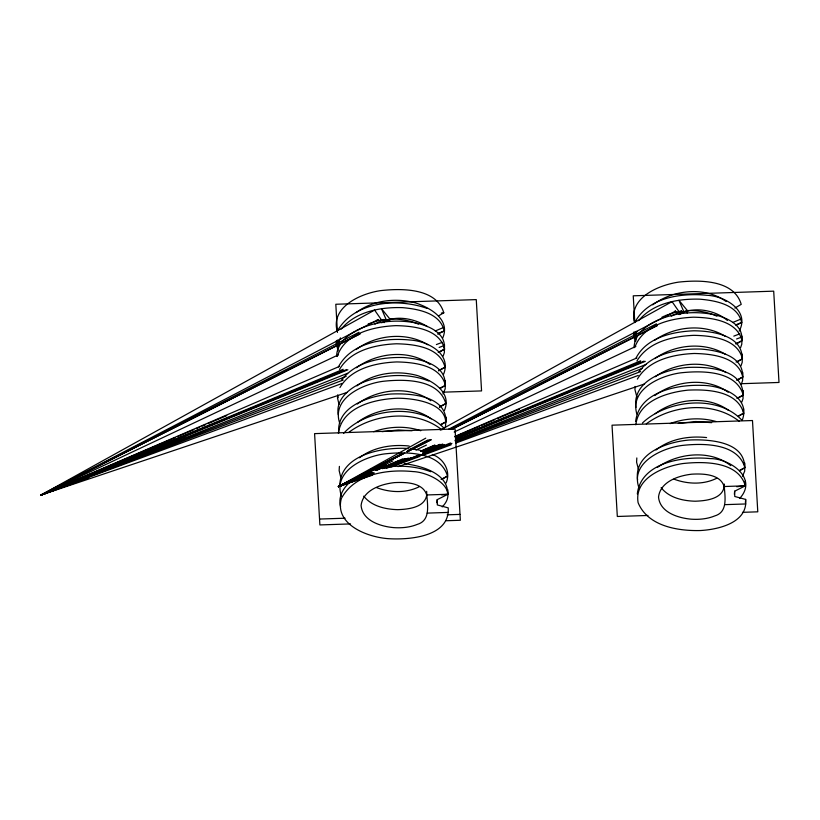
<?xml version="1.0" encoding="UTF-8"?>
<svg xmlns="http://www.w3.org/2000/svg" width="820" height="820" viewBox="0 0 820 820"><rect width="100%" height="100%" fill="white"/><g stroke="black" fill="none" stroke-linecap="round" stroke-linejoin="round"><path stroke-width="1.23" d="M336.446 340.443L336.272 343.621L338.168 350.898M336.641 356.167C336.692 344.851 346.03 336.231 355.285 331.147M337.676 394.881L337.502 398.048L339.008 404.311M338.383 433.288C341.981 406.669 375.017 399.043 397.649 398.223C414.612 398.243 450.375 403.163 445.229 427.456M339.388 466.395L339.152 470.629L340.648 476.891M633.88 331.987L633.706 335.165L635.203 341.428M634.075 347.721C634.147 335.933 644.141 327.252 653.755 322.075M635.111 386.425L634.947 389.602L636.843 396.89M635.664 421.357C639.128 391.611 677.176 384.477 701.951 385.38C720.524 385.195 751.171 396.408 742.274 420.158M635.828 424.832C638.503 400.683 667.47 392.288 688.021 390.135C707.434 389.192 737.385 390.75 743.689 413.239L738.41 416.314M636.822 457.949L636.586 462.183L638.493 469.47M637.314 493.937C641.055 461.742 684.423 455.992 710.366 458.595C729.974 458.616 758.459 478.173 739.65 498.468M356.177 312.604C372.895 300.11 395.875 297.598 415.719 302.949C430.326 307.9 450.651 319.339 442.779 337.881M444.255 348.049C445.957 332.838 428.245 325.653 416.068 322.998C396.07 319.041 374.586 321.276 356.321 330.532M444.512 344.564L444.358 352.579L443.189 356.023M338.373 366.94C351.606 342.135 384.58 337.481 410.041 340.034C427.169 340.946 452.015 353.471 443.599 374.176M445.086 384.334C445.803 364.029 419.532 358.688 403.696 357.54C381.556 356.843 355.859 361.497 341.571 379.998M445.332 380.859L445.188 388.875L442.984 393.989M356.915 385.882C373.684 372.782 397.167 370.086 417.359 375.529C431.976 380.48 452.302 391.919 444.43 410.461M445.906 420.629C445.629 395.076 409.272 393.128 390.484 394.051C369.277 395.916 336.19 406.453 338.752 432.96M432.324 454.516C443.815 458.462 451.195 471.51 446.07 483.041M447.556 493.209C448.058 473.027 420.291 465.452 404.188 463.689M447.802 489.724L447.904 494.265L437.203 499.657L437.327 504.935L448.212 507.877C450.036 536.803 409.477 539.949 388.772 538.699C368.036 537.418 334.15 524.81 341.356 498.488C354.588 473.683 387.563 469.04 413.024 471.582C429.362 472.074 460.819 487.951 442.216 506.914M634.987 322.198C648.22 297.393 681.194 292.74 706.655 295.292C724.378 295.712 750.382 310.524 739.179 331.106M741.69 339.593C743.391 324.392 725.679 317.207 713.502 314.552C693.925 310.688 672.902 312.707 654.903 321.542M741.946 336.118L741.793 344.133L740.624 347.577M742.11 357.745C742.028 334.878 711.401 330.89 693.751 330.798C672.338 331.669 646.18 337.584 635.807 358.483M742.356 354.26L742.213 362.276L741.044 365.72M742.52 375.888C743.238 355.583 716.967 350.232 701.131 349.094C678.991 348.397 653.304 353.041 639.005 371.552M742.766 372.413L742.623 380.418L741.454 383.862M742.93 394.03C742.643 368.487 706.297 366.54 687.508 367.452C666.066 369.215 632.117 380.398 635.941 407.417M743.176 390.556L743.033 398.571L741.864 402.015M743.34 412.173L743.586 408.698M744.58 466.611C744.293 441.068 707.937 439.12 689.159 440.032C667.705 441.795 633.768 452.978 637.591 479.997M744.826 463.136L744.683 471.151L742.479 476.266M744.99 484.753L745.236 481.278M745.4 502.906L745.646 499.421L734.761 496.479L734.638 491.2L745.339 485.819C738.195 461.035 703.386 461.281 682.64 463.577C663.165 466.529 633.983 478.439 638.103 502.68C647.749 526.214 677.709 531.093 700.341 530.54C718.279 529.546 748.024 522.77 745.646 499.421M436.937 502.742L437.203 499.657M734.371 494.296L734.638 491.2M426.666 491.334C426.759 502.476 431.935 520.146 417.257 524.4C409.856 527.424 401.718 528.162 393.805 527.629C380.716 526.491 362.46 520.885 361.087 505.468C362.932 490.032 380.972 484.138 394.287 482.631C405.469 482.016 423.366 482.314 426.871 495.557M724.132 484.097C724.521 494.983 728.888 511.895 714.691 515.944C707.301 518.968 699.152 519.716 691.239 519.183C678.15 518.035 659.895 512.428 658.521 497.022C660.366 481.586 678.406 475.692 691.721 474.185C703.047 473.499 721.846 473.98 724.46 488.013L724.367 484.384M338.096 343.723L340.413 337.881M337.204 356.474C345.046 332.992 374.022 326.565 395.998 325.642C413.485 325.981 439.612 328.861 444.614 349.105L439.325 352.18M635.531 335.277L636.853 331.331M634.926 346.983C643.567 324.31 671.682 318.119 693.443 317.196C710.919 317.535 737.047 320.415 742.049 340.659L736.76 343.734M337.553 330.644C354.814 301.155 397.556 297.916 427.107 308.402M339.5 369.42C350.827 350.14 375.611 344.646 396.419 343.785C413.895 344.133 440.022 347.003 445.024 367.247L438.679 370.937M339.921 387.573C351.237 368.282 376.021 362.788 396.829 361.938C414.305 362.276 440.442 365.146 445.434 385.39L440.155 388.475M636.945 360.974C648.261 341.684 673.046 336.19 693.853 335.339C711.329 335.677 737.457 338.558 742.459 358.801L737.18 361.876M637.355 379.117C648.671 359.836 673.456 354.342 694.263 353.481C711.739 353.83 737.877 356.7 742.869 376.944L737.59 380.019M341.171 329.117C355.747 311.457 380.757 306.936 402.558 307.643C418.046 309.007 440.371 313.014 444.194 330.962L437.777 334.191M343.539 433.452C366.601 407.878 419.86 402.374 444.296 428.491M638.606 320.671C653.181 303 678.191 298.49 699.993 299.187C715.491 300.55 737.805 304.558 741.639 322.506L736.288 325.202M349.966 482.211C343.026 488.043 337.973 497.391 340.566 506.596M642.429 423.038C666.68 399.76 717.582 394.164 741.731 420.045M348.828 432.314C374.73 413.147 415.842 409.18 441.929 429.834M352.661 480.151C375.078 464.827 405.551 462.336 430.807 471.715M646.273 423.858C672.164 404.69 713.277 400.734 739.363 421.388M356.085 349.597C376.042 334.642 406.269 331.526 427.845 344.748M356.495 367.739C376.882 352.6 408.872 349.002 429.967 364.439M357.325 404.024C377.702 388.895 409.692 385.287 430.787 400.734M357.735 422.177C378.112 407.038 410.102 403.44 431.207 418.876M359.478 457.765C373.407 447.064 392.032 444.173 409.159 446.029M358.965 476.615L371.47 469.101L386.24 464.848M652.699 304.856C673.076 289.716 705.067 286.118 726.171 301.555M654.442 340.443C674.378 326.175 704.031 323.234 725.28 336.292M654.852 358.596C674.788 344.318 704.441 341.386 725.69 354.445M655.262 376.739C675.208 362.46 704.862 359.529 726.1 372.587M654.76 395.578C675.137 380.439 707.127 376.841 728.221 392.278M655.17 413.721C675.547 398.592 707.537 394.984 728.642 410.43M655.99 450.016C670.022 438.772 689.087 435.676 706.594 437.572M657.322 467.461C677.935 452.886 710.161 449.339 730.733 465.637M438.505 315.895L443.784 312.809C436.65 288.025 401.831 288.271 381.085 290.577C361.251 293.232 329.988 306.916 337.358 331.731M439.51 407.232L445.844 403.542C438.7 378.758 403.891 379.004 383.145 381.3C363.045 383.811 330.962 398.407 339.818 423.479M440.976 424.76L446.254 421.685L446.152 417.144M734.884 308.053L741.218 304.363C734.084 279.579 699.275 279.825 678.519 282.131C659.054 285.073 629.862 296.983 633.993 321.225M442.216 479.198L447.494 476.123C440.35 451.338 405.541 451.584 384.785 453.88C364.695 456.391 332.602 470.987 341.468 496.059M738 398.161L743.279 395.086C736.145 370.302 701.325 370.548 680.579 372.854C660.746 375.509 629.473 389.192 636.853 414.008M739.65 470.752L744.929 467.666C737.785 442.882 702.976 443.128 682.22 445.434C662.13 447.945 630.037 462.541 638.903 487.613M425.754 438.167L338.434 486.578L368.569 475.825M440.309 430.1L672.041 301.627L679.493 312.328M384.129 322.629L384.057 319.462L378.532 320.579L378.143 319.554L41 495.024L347.157 392.39M400.867 454.085L338.434 486.578L366.12 476.492M407.683 450.539L428.112 439.899M448.55 429.27L675.577 311.098L675.967 312.133L681.492 311.016L681.543 313.127M359.97 334.017L41.031 495.013L358.986 332.295M374.935 324.136L384.057 319.462M402.292 453.901L338.465 486.557L372.485 475.159M406.843 451.564L429.639 439.899M450.149 429.403L656.42 323.849M671.231 316.264L681.492 311.016M41.031 495.013L359.97 333.771M381.689 322.793C395.517 314.665 414.274 318.426 427.425 326.596M403.624 453.624L338.465 486.557L373.243 473.673M431.064 439.745L407.058 451.881L431.064 439.817M451.635 429.352L657.404 325.325M679.124 314.347C693.228 306.044 715.183 309.888 727.432 320.476M382.837 322.475L389.695 319.011A43.286 23.575 -1.3 0 1 418.395 324.166M438.187 352.333L444.614 349.105M438.597 370.486L445.024 367.247M440.084 388.085L445.434 385.39M439.428 406.771L445.844 403.542M440.904 424.381L446.254 421.685M404.772 453.091L338.465 486.557L372.054 473.98M451.646 429.434L657.414 325.571M679.134 314.603L687.129 310.565A43.286 23.575 -1.3 0 1 716.895 316.212M441.078 479.351L447.494 476.123M735.622 343.887L742.049 340.659M736.042 362.03L742.459 358.801M736.452 380.172L742.869 376.944M736.862 398.325L743.279 395.086M738.338 415.924L743.689 413.239M739.578 470.362L744.929 467.666M419.317 486.69C406.146 493.343 390.094 492.697 376.513 487.592M716.752 478.234C703.58 484.886 687.529 484.251 673.948 479.136M661.894 317.258L664.682 315.936M338.424 354.834L41.041 495.013L87.955 478.265M392.862 460.922L338.476 486.557L374.309 472.925M416.006 450.016L426.42 445.106M454.188 432.017L635.869 346.378M339.449 366.396L41.041 495.013L374.607 310.083L381.382 319.81M371.368 472.381L338.476 486.557L371.849 473.581M376.072 470.362L403.091 458.708M420.711 451.113L434.815 445.045M454.782 436.435L636.884 357.95M175.008 437.726L41 495.024L73.503 483.185M177.356 436.722L193.817 429.68M196.164 428.675L199.701 427.169M202.048 426.164L205.574 424.657M207.921 423.653L226.73 415.607M371.347 472.504L338.434 486.578L371.962 474.073M376.052 470.495L398.387 460.942M420.721 451.389L434.825 445.362M454.813 436.814L479.495 426.256M481.852 425.252L494.778 419.727M497.135 418.712L519.47 409.17M343.201 369.266L41.041 495.013L342.012 383.442M435.256 330.952L443.517 327.508M372.7 472.32L338.476 486.557L372.833 472.545M382.14 468.384L405.746 458.564M423.458 451.195L439.981 444.317M455.325 437.931L640.635 360.81M732.691 322.496L740.952 319.062M342.955 370.353L41.041 495.013L84.101 478.952M371.624 472.873L338.476 486.567L371.634 472.945M383.463 467.984L404.772 459.19M423.725 451.369L440.299 444.522M455.684 438.167L640.389 361.907M346.614 369.543L41.041 495.013L67.424 485.132M384.662 467.595L404.803 459.333M423.755 451.543L440.33 444.737M455.725 438.413L644.048 361.097M347.875 369.789L41.041 495.013L70.94 483.79M80.165 479.085L41.041 495.013L81.631 479.597M82.543 478.121L86.1 476.676M88.468 475.713L185.699 436.148M438.269 333.371L444.194 330.962M382.304 468.671L408.37 458.042M422.587 452.24L442.728 444.02M455.756 438.7L645.309 361.343M735.704 324.925L741.639 322.506M103.832 469.727L41 495.024L343.211 380.029M106.21 468.773L118.07 464.007M120.437 463.054L129.919 459.231M371.634 473.212L338.434 486.578L371.747 473.355M384.672 467.964L403.645 460.327M426.174 451.256L428.542 450.303M347.629 373.284L41 495.024L69.556 483.779M385.974 467.707L410.963 457.785M424.001 452.609L444.204 444.583M454.936 440.33L646.252 364.367M82.646 478.624L86.223 477.219M355.091 480.018L338.434 486.578L371.747 473.519M357.479 479.075L368.18 474.862M143.315 454.926L41 495.024L346.194 376.349M145.693 453.993L151.649 451.656M154.027 450.733L159.972 448.396M386.025 467.923L418.149 455.336M422.905 453.47L441.939 446.008M386.159 468.025L418.343 455.51M423.11 453.655L450.529 442.995M455.295 441.139L642.439 368.354M67.312 484.938L64.924 485.86L67.332 484.979M73.298 482.642L79.273 480.356M87.648 477.148L81.672 479.433L87.658 477.23L84.029 478.685M90.046 476.225L96.022 473.929M357.571 479.239L363.557 476.953M365.945 476.03L371.931 473.734M73.277 482.713L79.284 480.417M92.404 475.415L96.022 474.032M357.561 479.28L359.99 478.357M365.925 476.092L371.942 473.796M436.373 344.574L442.339 342.309M387.44 467.933L451.933 443.384M455.52 442.021L640.645 371.573M733.808 336.128L739.783 333.853M368.18 323.941L378.532 320.579M439.141 347.434L443.938 345.661M665.614 315.495L675.967 312.133M373.664 431.699C388.67 426.451 405.603 425.559 420.752 430.736M391.232 467L420.014 456.34M422.413 455.448L451.184 444.778M455.981 443.005L638.247 375.437M736.575 338.988L741.372 337.204M670.094 423.622C684.669 418.2 701.038 417.257 716.034 421.511M397.997 466.611L644.592 383.944M383.114 320.558L389.51 319.472M680.549 312.112L688.011 310.872M381.976 431.658L398.366 429.977L412.101 430.756M678.263 423.428L695.811 421.531L711.678 422.679M377.415 319.667L378.143 319.554M674.85 311.21L675.577 311.098M441.334 313.076L443.784 312.809M441.765 494.911L447.904 494.265L426.748 494.962C424.852 507.662 408.083 509.302 397.7 509.661C385.441 509.333 371.634 506.258 363.701 496.131M736.739 486.721L745.339 485.819L724.183 486.516C722.287 499.216 705.518 500.846 695.134 501.215C682.875 500.876 669.069 497.812 661.135 487.674M443.261 392.175L481.565 390.914L476.266 299.607L335.81 304.261L337.43 332.264M740.696 383.729L779 382.458L773.701 291.161L633.245 295.815L634.793 322.547M427.158 513.115L448.314 512.408M724.603 504.659L745.749 503.962M319.544 519.05L345.077 518.209M447.238 514.816L459.999 514.396M350.529 523.918L319.882 524.933L314.583 433.626L455.049 428.973L460.348 520.269L446.295 520.741M647.964 515.462L617.316 516.477L612.027 425.18L752.483 420.527L757.782 511.823L742.459 512.336M408.011 448.478C383.247 446.92 339.48 454.28 339.808 486.342M410.256 448.694L418.948 450.016L427.128 452.373M428.747 380.982C407.888 372.895 383.965 374.145 363.301 382.253C350.396 387.45 335.154 399.094 338.332 414.817M687.129 310.298L678.929 300.274L683.716 311.457M389.695 318.755L381.495 308.72L386.281 319.902M633.952 332.736L634.301 334.837M337.748 395.619L338.096 397.72M635.316 331.454L635.869 341.13M337.871 339.9L338.301 347.239M687.129 310.565L687.191 313.066M389.695 319.011L389.756 321.522"/></g></svg>
